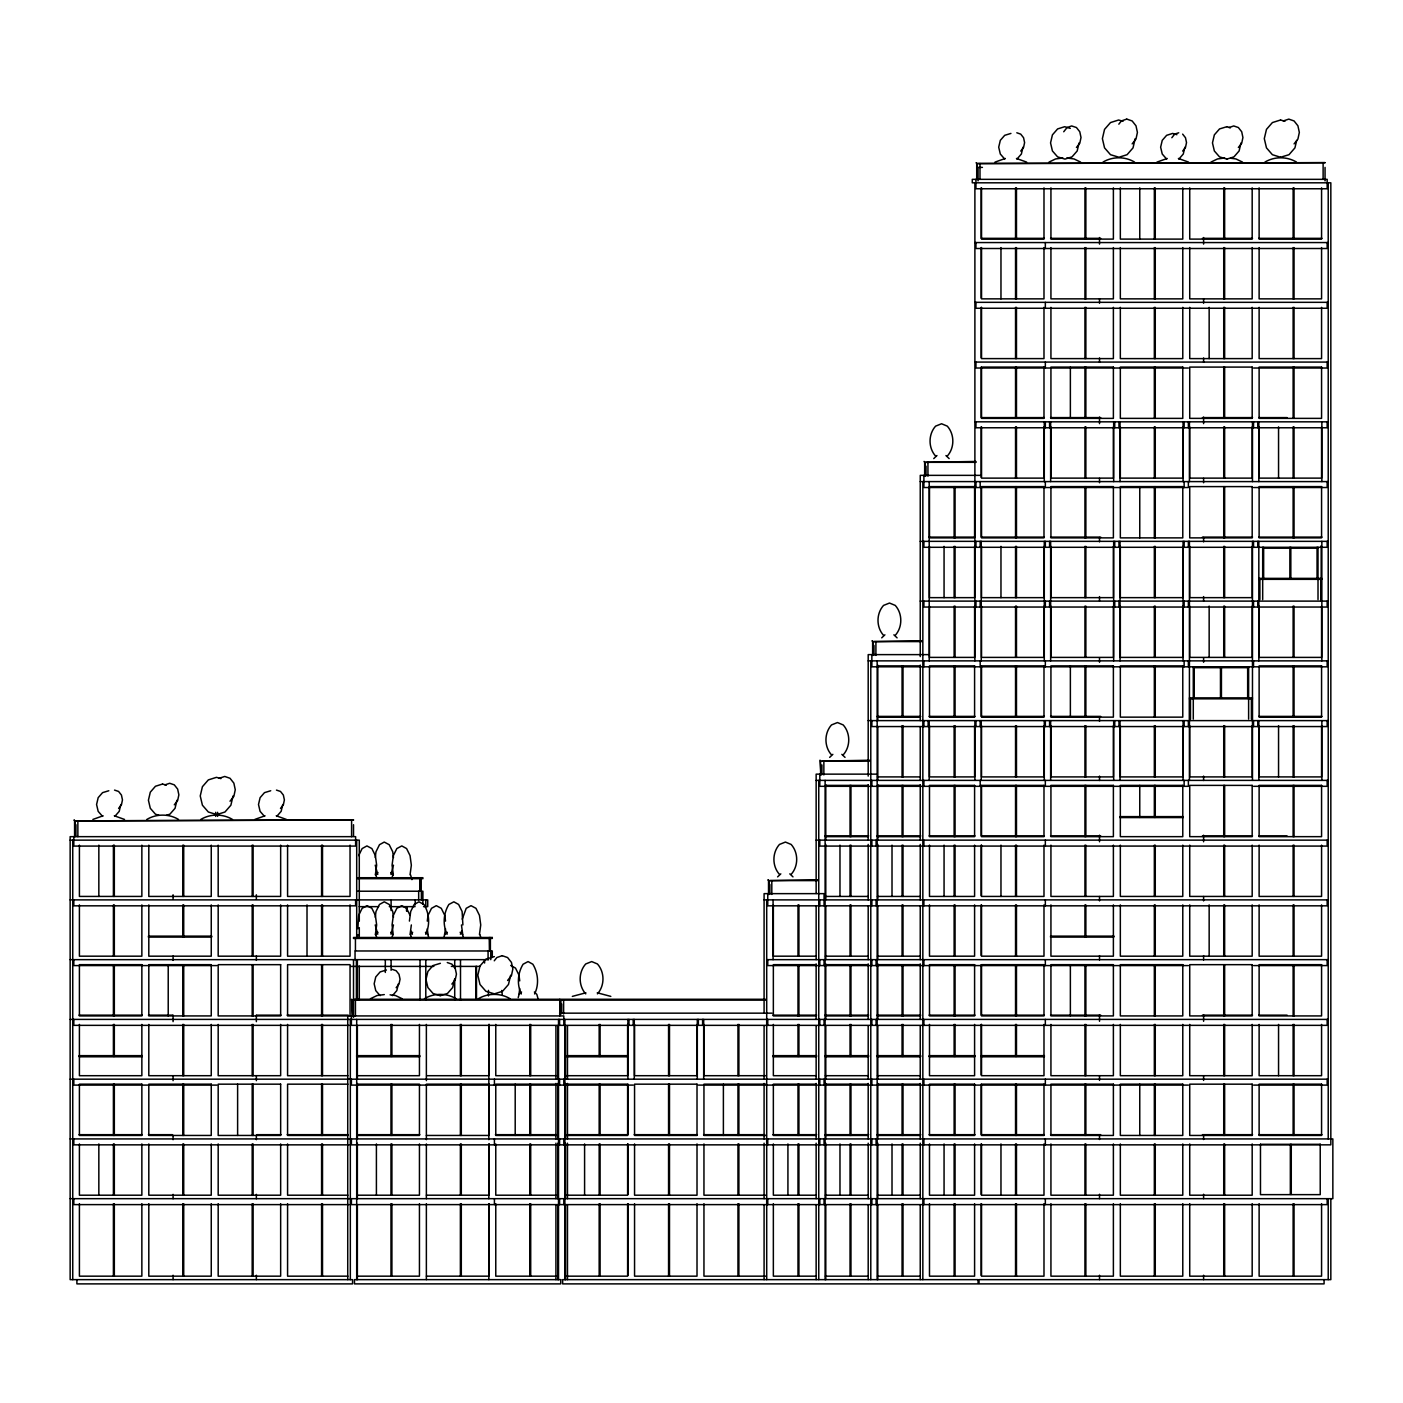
<?xml version="1.0" encoding="UTF-8"?>
<svg xmlns="http://www.w3.org/2000/svg" width="1403" height="1403" viewBox="0 0 1403 1403"><rect width="100%" height="100%" fill="white"/><g stroke="black" fill="none" stroke-linecap="round" stroke-linejoin="round"><path stroke-width="1.5" d="M375.232 857.514L375.986 851.761L379.476 844.711L384.247 842.063L389.227 844.711L392.717 851.761L393.489 857.514M375.373 874.77L376.653 865.195L375.373 855.62L371.883 848.569L366.92 845.921L362.132 848.569L358.642 855.62M375.232 917.264L375.986 911.512L379.476 904.461L384.247 901.813L389.227 904.461L392.717 911.512L393.489 917.264M375.373 934.538L376.653 924.945L375.373 915.37L371.883 908.32L367.112 905.672L362.132 908.32L358.642 915.37L357.87 928.786M393.489 865.177L390.981 874.437M393.489 924.928L390.981 934.205M410.062 874.77L411.342 865.195L410.062 855.62L406.589 848.569L401.802 845.921L396.821 848.569L393.349 855.62L392.068 865.195L393.349 874.77M409.413 921.105L410.693 911.512L414.183 904.461L418.953 901.813L423.934 904.461C429.336 913.178 430.265 924.998 425.67 934.205M411.342 924.945L410.062 934.538L412.657 932.276M427.266 921.122L428.038 915.37L431.528 908.32L436.298 905.672L441.279 908.32L444.769 915.37L445.523 921.122M443.979 937.818L445.523 928.786M462.218 919.211L466.217 908.32L471.005 905.672L475.968 908.32L479.458 915.37L480.738 924.945L479.458 934.538M462.885 924.928L462.113 911.512L458.623 904.461L453.853 901.813L448.872 904.461C443.471 913.178 442.524 924.998 447.136 934.205M518.987 994.289L519.741 988.536M120.833 804.515L119.22 811.355L114.836 816.388M176.936 800.236L175.059 808.286L169.886 814.196L166.361 815.318M233.056 795.957L230.881 805.217L224.954 812.021L216.816 814.582L208.345 812.021L202.418 805.217L200.243 795.957L202.418 786.697L208.345 779.893L216.483 777.332L220.885 778.612M282.757 804.515L281.144 811.355L276.759 816.388M398.399 983.784L396.803 990.623L392.419 995.656M454.519 979.504L452.643 987.554L447.469 993.464L440.402 995.692M510.639 975.225L508.465 984.485L502.537 991.29L494.4 993.85L485.929 991.29L480.001 984.485L477.827 975.225L480.001 965.965L485.929 959.161L494.365 956.6M1022.962 147.192L1021.366 154.032L1016.965 159.065M1079.082 142.913L1077.188 150.963L1072.032 156.873L1064.965 159.1L1057.599 156.873L1052.425 150.963L1050.549 142.913L1052.425 134.863L1057.599 128.936L1064.667 126.708L1070.261 128.392M1135.185 138.634L1133.028 147.876L1127.083 154.698L1118.963 157.241L1110.492 154.698L1104.547 147.876L1102.39 138.634L1104.547 129.374L1110.492 122.57L1118.612 120.009L1123.014 121.289M1184.886 147.192L1183.273 154.032L1178.888 159.065M1241.006 142.913L1239.112 150.963L1233.956 156.873L1226.888 159.1M1296.67 140.475L1294.934 147.876L1289.006 154.698L1280.571 157.241M357.239 937.818L358.133 934.626M391.946 878.05L392.84 874.858M391.946 937.818L392.84 934.626M518.198 997.568L519.092 994.376L521.565 992.026M460.377 934.205L462.113 930.68M534.578 993.955C539.19 984.748 538.243 972.928 532.842 964.229L528.072 961.581L523.091 964.229C517.672 972.928 516.742 984.748 521.337 993.955M947.288 456.08C954.671 447.855 954.671 434.369 947.288 426.144L941.571 423.759L935.591 426.144C928.207 434.369 928.207 447.855 935.591 456.08M597.432 993.885C604.816 985.678 604.816 972.174 597.432 963.966L591.698 961.581L585.717 963.966C578.334 972.174 578.334 985.678 585.717 993.885M895.254 635.349C902.638 627.123 902.638 613.637 895.254 605.412L889.52 603.044L883.539 605.412C876.156 613.637 876.156 627.123 883.539 635.349M843.203 754.867C850.586 746.642 850.586 733.155 843.203 724.93L837.468 722.545L831.505 724.93C824.105 733.155 824.105 746.642 831.505 754.867M791.152 874.367C798.535 866.16 798.535 852.673 791.152 844.448L785.417 842.063L779.454 844.448C772.071 852.673 772.071 866.16 779.454 874.367M118.589 808.409L121.43 804.813L122.464 799.92L121.43 795.045L118.589 791.45L114.537 790.099M174.305 804.813L177.637 800.587L178.865 794.835L177.637 789.082L174.305 784.856L169.71 783.277L164.94 784.856M230.022 801.218L233.863 796.36L235.266 789.749L233.863 783.137L230.022 778.279L224.743 776.455L219.254 778.279M280.495 808.409L283.353 804.813L284.388 799.92L283.353 795.045L280.495 791.45L276.461 790.099M1020.718 151.086L1023.559 147.49L1024.593 142.597L1023.559 137.722L1020.718 134.127L1016.807 132.776M1063.72 131.759L1067.069 127.533L1071.646 125.954L1076.434 127.533L1079.784 131.759L1081.011 137.512L1079.784 143.264L1076.434 147.49M396.155 987.677L399.013 984.082L400.048 979.189L399.013 974.313L396.155 970.718L392.244 969.368M1118.822 124.183L1121.383 120.956L1126.662 119.115M451.871 984.082L455.221 979.855L456.449 974.103L455.221 968.351L451.871 964.124L447.276 962.546M1132.151 143.895L1135.992 139.037L1137.412 132.426L1135.992 125.814L1132.151 120.956L1126.855 119.115M494.259 960.792L496.82 957.547L502.099 955.724M1171.838 137.722L1174.679 134.127L1178.73 132.776M507.588 980.487L511.446 975.629L512.849 969.017L511.446 962.405L507.588 957.547L502.309 955.724M1182.641 151.086L1185.482 147.49L1186.517 142.597L1185.482 137.722L1182.641 134.127M1238.358 147.49L1241.708 143.264L1242.918 137.512L1241.708 131.759L1238.358 127.533L1233.763 125.954L1228.993 127.533M1294.075 143.895L1297.915 139.037L1299.336 132.426L1297.915 125.814L1294.075 120.956L1288.796 119.115L1283.307 120.956M375.495 874.858L377.951 872.508M375.495 934.626L377.951 932.276M444.891 934.626L447.347 932.276M933.749 458.588L936.958 455.554M881.698 637.856L884.907 634.822M829.664 757.374L832.856 754.34M777.613 876.875L780.822 873.859M995.008 162.117L1005.232 158.469M1048.988 162.117L1055.582 158.942L1062.808 157.995M1102.968 162.117C1112.439 156.364 1125.136 156.364 1134.606 162.117M1156.931 162.117L1167.156 158.469M1210.912 162.117L1217.506 158.942L1224.731 157.995M1264.892 162.117C1274.362 156.364 1287.06 156.364 1296.53 162.117M92.879 819.44L103.085 815.792M146.859 819.44C156.329 813.687 169.026 813.687 178.497 819.44M200.822 819.44C210.31 813.687 222.989 813.687 232.477 819.44M254.802 819.44L265.009 815.792M370.462 998.708L377.056 995.534L384.282 994.587M424.425 998.708C433.913 992.956 446.592 992.956 456.08 998.708M478.405 998.708C487.893 992.956 500.573 992.956 510.061 998.708M572.336 996.393L585.858 992.798M1280.536 120.009L1272.398 122.57L1266.471 129.374L1264.296 138.634L1266.471 147.876L1272.398 154.698L1280.536 157.241M162.52 784.049L155.452 786.259L150.296 792.186L148.42 800.236L150.296 808.286L155.452 814.196L158.995 815.318M1280.571 120.009L1284.938 121.289M1226.853 126.708L1219.523 128.936L1214.349 134.863L1212.473 142.913L1214.349 150.963L1219.523 156.873L1226.853 159.1M1010.932 133.425L1004.706 135.319L1000.321 140.353L998.708 147.192L1000.321 154.032L1004.706 159.065M982.433 167.395L978.066 167.395L978.066 180.882M1044.376 238.335L981.153 238.335L981.153 187.827M1050.549 238.335L1100.689 238.335M1202.424 238.335L1252.563 238.335M1258.737 238.335L1321.959 238.335M974.892 242.561L1328.22 242.561M974.892 302.329L1328.22 302.329M974.892 362.079L1328.22 362.079M1188.376 368.024L975.944 368.024L975.944 362.079M1253.528 368.024L1327.168 368.024L1327.168 362.079M1044.376 417.603L981.153 417.603L981.153 367.095M1050.549 417.603L1100.689 417.603M1202.424 417.603L1252.563 417.603M1258.737 417.603L1287.077 417.603M974.892 421.829L1328.22 421.829M975.892 461.447L926.015 462.324L976.137 462.324M980.188 475.354L920.245 475.354L920.245 656.604M920.245 481.597L1328.22 481.597M1253.528 487.525L1327.168 487.525L1327.168 481.597M929.102 537.103L974.98 537.103M1044.376 537.103L981.153 537.103L981.153 486.613M1050.549 537.103L1100.689 537.103M1202.424 537.103L1252.563 537.103M1258.737 537.103L1321.959 537.103M920.245 541.348L1328.22 541.348M1262.682 548.152L1318.013 548.152M1258.824 578.369L1321.854 578.369M1258.824 579.334L1321.854 579.334M920.245 601.115L1328.22 601.115M921.683 640.715L873.981 641.592L921.911 641.592M928.137 654.622L868.194 654.622L868.194 776.105M868.194 660.866L1328.22 660.866M877.454 665.881L920.403 665.881M1193.287 667.67L1248.617 667.67M1189.428 697.87L1252.476 697.87M1189.428 698.834L1252.476 698.834M877.068 716.389L920.754 716.389M929.102 716.389L974.98 716.389M1044.376 716.389L981.153 716.389L981.153 665.881M1050.549 716.389L1100.689 716.389M1258.737 716.389L1321.959 716.389M877.454 717.143L920.403 717.143M868.194 720.616L1328.22 720.616M869.632 760.233L821.93 761.11L869.86 761.11M821.088 761.11L820.001 760.233L821.088 774.93M876.103 774.14L816.143 774.14L816.143 893.483M877.454 776.911L920.403 776.911M816.143 780.384L1328.22 780.384M162.555 784.049L166.361 785.154M825.402 785.382L868.352 785.382M877.454 785.382L920.403 785.382M1253.528 786.311L1327.168 786.311L1327.168 780.384M108.803 790.748L102.559 792.642L98.175 797.676L96.579 804.515L98.175 811.355L102.559 816.388M270.726 790.748L264.483 792.642L260.099 797.676L258.503 804.515L260.099 811.355L264.483 816.388M825.017 835.89L868.703 835.89M877.068 835.89L920.754 835.89M929.102 835.89L974.98 835.89M1044.376 835.89L981.153 835.89L981.153 785.382M1050.549 835.89L1100.689 835.89M1202.424 835.89L1252.563 835.89M1258.737 835.89L1287.077 835.89M825.402 836.662L868.352 836.662M877.454 836.662L920.403 836.662M70.15 840.134L359.291 840.134L359.291 921.227M816.143 840.134L1328.22 840.134M357.853 877.717L422.899 877.717L422.899 878.681L357.625 878.681M817.598 879.751L769.879 880.61L817.809 880.61M357.625 891.221L422.899 891.221L422.899 904.163M825.402 896.429L868.352 896.429M877.454 896.429L920.403 896.429M70.15 899.884L427.722 899.884L427.722 906.636L423.548 906.636M764.091 899.884L1328.22 899.884M359.221 906.636L378.635 906.636M389.28 906.636L415.06 906.636M816.318 956.18L773.351 956.18L773.351 904.9M825.402 956.18L868.352 956.18M877.454 956.18L920.403 956.18M70.15 959.652L488.63 959.652M766.704 959.652L1328.22 959.652M440.384 963.317L433.036 965.545L427.88 971.455L425.986 979.504L427.88 987.554L433.036 993.464L440.104 995.692M816.318 964.668L773.351 964.668L773.351 1015.93L816.318 1015.93M825.402 964.668L868.352 964.668M877.454 964.668L920.403 964.668M216.851 965.58L73.815 965.58L73.815 959.652M1188.376 965.58L767.757 965.58L767.757 959.652M1253.528 965.58L1327.168 965.58L1327.168 959.652M350.627 966.404L433.86 966.404M451.38 966.404L479.861 966.404M386.386 970.017L380.143 971.911L375.758 976.944L374.163 983.784L375.758 990.623L380.143 995.656M353.521 999.269L765.494 999.269M352.662 1000.129L351.592 999.269L352.662 1015.93M353.521 1000.129L765.775 1000.129M559.569 1013.159L772.001 1013.159M79.024 1015.158L142.247 1015.158M148.42 1015.158L172.394 1015.158M257.047 1015.158L281.038 1015.158M287.194 1015.158L348.242 1015.158M772.965 1015.158L816.669 1015.158M825.017 1015.158L868.703 1015.158M877.068 1015.158L920.754 1015.158M929.102 1015.158L974.98 1015.158M1044.376 1015.158L981.153 1015.158L981.153 964.668M1050.549 1015.158L1100.689 1015.158M1202.424 1015.158L1252.563 1015.158M1258.737 1015.158L1287.077 1015.158M825.402 1015.93L868.352 1015.93M877.454 1015.93L920.403 1015.93M70.15 1019.402L1328.22 1019.402M349.137 1025.347L73.815 1025.347L73.815 1019.402M79.024 1055.652L142.247 1055.652L142.247 1056.617L79.024 1056.617M356.59 1055.652L419.83 1055.652L419.83 1056.617L356.59 1056.617M566.97 1055.652L628 1055.652M816.669 1055.652L772.965 1055.652L772.965 1056.617L816.669 1056.617M825.017 1055.652L868.703 1055.652M877.068 1055.652L920.754 1055.652M929.102 1055.652L974.98 1055.652L974.98 1056.617L929.102 1056.617M981.153 1055.652L1044.376 1055.652L1044.376 1056.617L981.153 1056.617M79.41 1056.424L141.861 1056.424M356.976 1056.424L419.444 1056.424M565.163 1056.424L627.615 1056.424M773.351 1056.424L816.318 1056.424M825.402 1056.424L868.352 1056.424M877.454 1056.424L920.403 1056.424M929.487 1056.424L974.594 1056.424M981.539 1056.424L1043.99 1056.424M566.97 1056.617L628 1056.617M825.017 1056.617L868.703 1056.617M877.068 1056.617L920.754 1056.617M347.891 1075.698L287.58 1075.698L287.58 1024.418M356.976 1075.698L419.444 1075.698L419.444 1024.418M488.84 1075.698L426.372 1075.698L426.372 1024.418M556.079 1075.698L495.768 1075.698L495.768 1024.418M565.163 1075.698L627.615 1075.698L627.615 1024.418M766.406 1075.698L703.955 1075.698L703.955 1024.418M816.318 1075.698L773.351 1075.698L773.351 1024.418M825.402 1075.698L868.352 1075.698M877.454 1075.698L920.403 1075.698M70.15 1079.17L1328.22 1079.17M347.891 1084.168L287.58 1084.168L287.58 1135.448L347.891 1135.448M356.976 1084.168L419.444 1084.168L419.444 1135.448L356.976 1135.448M488.84 1084.168L426.372 1084.168L426.372 1139.674M556.079 1084.168L495.768 1084.168L495.768 1135.448L556.079 1135.448M565.163 1084.168L627.615 1084.168L627.615 1135.448L565.163 1135.448M766.406 1084.168L703.955 1084.168L703.955 1135.448L766.406 1135.448M816.318 1084.168L773.351 1084.168L773.351 1135.448L816.318 1135.448M825.402 1084.168L868.352 1084.168M877.454 1084.168L920.403 1084.168M216.851 1085.098L73.815 1085.098L73.815 1079.17M633.209 1085.098L351.399 1085.098L351.399 1079.17M698.361 1085.098L1188.376 1085.098M1253.528 1085.098L1327.168 1085.098L1327.168 1079.17M79.024 1134.676L142.247 1134.676M148.42 1134.676L172.394 1134.676M257.047 1134.676L281.038 1134.676M287.194 1134.676L348.242 1134.676M358.782 1134.676L419.83 1134.676M495.382 1134.676L556.43 1134.676M566.97 1134.676L628 1134.676L628 1084.168M634.174 1134.676L697.396 1134.676M703.569 1134.676L764.617 1134.676M772.965 1134.676L816.669 1134.676M825.017 1134.676L868.703 1134.676M877.068 1134.676L920.754 1134.676M929.102 1134.676L974.98 1134.676M1044.376 1134.676L981.153 1134.676L981.153 1084.168M1050.549 1134.676L1100.689 1134.676M1202.424 1134.676L1252.563 1134.676M1258.737 1134.676L1321.959 1134.676M426.372 1135.448L488.84 1135.448M825.402 1135.448L868.352 1135.448M877.454 1135.448L920.403 1135.448M70.15 1138.92L1332.85 1138.92L1332.85 1198.671L70.15 1198.671M1260.473 1144.322L1320.223 1144.322M349.137 1144.848L73.815 1144.848L73.815 1138.92M347.891 1195.198L287.58 1195.198L287.58 1143.936M356.976 1195.198L419.444 1195.198L419.444 1143.936M426.372 1195.198L488.84 1195.198M556.079 1195.198L495.768 1195.198L495.768 1143.936M565.163 1195.198L627.615 1195.198L627.615 1143.936M766.406 1195.198L703.955 1195.198L703.955 1143.936M816.318 1195.198L773.351 1195.198L773.351 1143.936M825.402 1195.198L868.352 1195.198M877.454 1195.198L920.403 1195.198M349.137 1204.616L73.815 1204.616L73.815 1198.671M347.891 1276.169L287.58 1276.169L287.58 1203.686M356.976 1276.169L419.444 1276.169L419.444 1203.686M426.372 1276.169L488.84 1276.169M556.079 1276.169L495.768 1276.169L495.768 1203.686M565.163 1276.169L627.615 1276.169L627.615 1203.686M766.406 1276.169L703.955 1276.169L703.955 1203.686M816.318 1276.169L773.351 1276.169L773.351 1203.686M825.402 1276.169L868.352 1276.169M877.454 1276.169L920.403 1276.169M597.292 992.798L610.814 996.393M1230.536 158.223L1235.955 158.942L1242.549 162.117M1178.38 158.469L1188.587 162.117M1066.806 157.995L1074.032 158.942L1080.643 162.117M1016.456 158.469L1026.663 162.117M276.233 815.792L286.44 819.44M114.309 815.792L124.534 819.44M390.087 994.832L395.506 995.534L402.1 998.708M1226.888 126.708L1230.413 127.831M1176.889 134.688L1172.662 133.425L1166.63 135.319L1162.245 140.353L1160.632 147.192L1162.245 154.032L1166.63 159.065M510.71 965.439L515.497 968.088L518.987 975.12L519.741 980.872M945.938 455.554L949.13 458.588M893.886 634.822L897.096 637.856M841.835 754.34L845.044 757.374M789.784 873.859L792.993 876.875M534.368 992.026L536.823 994.376L538.173 999.164M460.149 932.276L462.622 934.626L463.516 937.818M390.753 872.508L393.226 874.858M425.46 932.276L427.915 934.626L428.827 937.818M390.753 932.276L393.226 934.626L392.068 924.945L393.349 915.37L396.821 908.32L401.784 905.672L406.589 908.32L410.062 915.37M410.693 930.68L412.429 934.205M377.74 874.437L375.232 865.177M377.74 934.205L375.232 924.928M479.966 934.626L480.861 937.818M410.57 874.858L411.921 879.646M410.57 934.626L411.465 937.818M375.864 874.858L376.776 878.05M375.864 934.626L376.776 937.818M501.748 990.448L502.256 994.289M461.464 924.945L462.727 934.538M427.266 928.786L428.038 934.538M1330.833 1198.671L1330.833 1279.641L979.031 1279.641L979.031 1283.885L1324.081 1283.885L1324.081 1279.641M1328.22 182.811L1328.22 1138.92M1328.22 1198.671L1328.22 1279.641M1327.168 242.561L1327.168 248.506L975.944 248.506L975.944 242.561M1327.168 302.329L1327.168 308.257L975.944 308.257L975.944 302.329M1327.168 421.829L1327.168 427.775L975.944 427.775L975.944 421.829M1327.168 541.348L1327.168 547.293L923.893 547.293L923.893 541.348M1327.168 601.115L1327.168 607.043L923.893 607.043L923.893 601.115M1327.168 660.866L1327.168 666.811L871.859 666.811L871.859 654.622M1327.168 720.616L1327.168 726.561L871.859 726.561L871.859 720.616M1327.168 840.134L1327.168 846.079L819.808 846.079L819.808 840.134M1327.168 899.884L1327.168 905.829L767.757 905.829L767.757 893.641M1327.168 1019.402L1327.168 1025.347L351.399 1025.347L351.399 1015.93M1327.168 1198.671L1327.168 1204.616L351.399 1204.616L351.399 1198.671M1325.046 167.395L1325.046 180.882M1323.117 163.537L1323.117 179.338M1321.854 421.829L1321.854 481.597M1321.854 541.348L1321.854 660.866M1321.854 720.616L1321.854 780.384M1321.573 187.827L1321.573 239.106L1259.122 239.106L1259.122 187.827M1321.573 247.577L1321.573 298.857L1259.122 298.857L1259.122 247.577M1321.573 307.345L1321.573 358.607L1259.122 358.607L1259.122 307.345M1321.573 426.845L1321.573 478.125L1259.122 478.125L1259.122 426.845M1321.573 606.114L1321.573 657.393L1259.122 657.393L1259.122 606.114M1321.573 725.632L1321.573 776.911L1259.122 776.911L1259.122 725.632M1321.573 845.15L1321.573 896.429L1259.122 896.429L1259.122 845.15M1321.573 904.9L1321.573 956.18L1259.122 956.18L1259.122 904.9M1321.573 1024.418L1321.573 1075.698L1259.122 1075.698L1259.122 1024.418M1321.573 1203.686L1321.573 1276.169L1259.122 1276.169L1259.122 1203.686M1321.188 545.627L1321.188 601.115M1320.802 579.334L1320.802 599.572M1320.223 1144.129L1320.223 1194.637L1260.473 1194.637L1260.473 1144.129M1318.013 547.293L1318.013 599.572M1317.049 547.293L1317.049 577.79M1294.04 187.827L1294.04 239.106M1294.04 247.577L1294.04 298.857M1294.04 307.345L1294.04 358.607M1294.04 367.095L1294.04 418.375M1294.04 426.845L1294.04 478.125M1294.04 486.613L1294.04 537.875M1294.04 606.114L1294.04 657.393M1294.04 665.881L1294.04 717.143M1294.04 725.632L1294.04 776.911M1294.04 785.382L1294.04 836.662M1294.04 845.15L1294.04 896.429M1294.04 904.9L1294.04 956.18M1294.04 964.668L1294.04 1015.93M1294.04 1024.418L1294.04 1075.698M1294.04 1084.168L1294.04 1135.448M1294.04 1203.686L1294.04 1276.169M1293.128 187.827L1293.128 239.106M1293.128 247.577L1293.128 298.857M1293.128 307.345L1293.128 358.607M1293.128 367.095L1293.128 418.375M1293.128 426.845L1293.128 478.125M1293.128 486.613L1293.128 537.875M1293.128 606.114L1293.128 657.393M1293.128 665.881L1293.128 717.143M1293.128 725.632L1293.128 776.911M1293.128 785.382L1293.128 836.662M1293.128 845.15L1293.128 896.429M1293.128 904.9L1293.128 956.18M1293.128 964.668L1293.128 1015.93M1293.128 1024.418L1293.128 1075.698M1293.128 1084.168L1293.128 1135.448M1293.128 1203.686L1293.128 1276.169M1291.269 1144.322L1291.269 1194.444M1290.83 547.293L1290.83 577.79M1290.339 1144.322L1290.339 1194.444M1289.866 547.293L1289.866 577.79M1278.554 426.845L1278.554 478.125M1278.554 725.632L1278.554 776.911M1278.554 1024.418L1278.554 1075.698M1263.647 547.293L1263.647 577.79M1262.682 547.293L1262.682 599.572M1259.894 579.334L1259.894 599.572M1258.824 421.829L1258.824 481.597M1258.824 541.348L1258.824 660.866M1258.824 720.616L1258.824 780.384M1257.772 421.829L1257.772 427.775M1257.772 541.348L1257.772 547.293M1257.772 601.115L1257.772 607.043M1257.772 720.616L1257.772 726.561M1253.528 421.829L1253.528 427.775M1253.528 541.348L1253.528 547.293M1253.528 601.115L1253.528 607.043M1253.528 660.866L1253.528 666.811M1253.528 720.616L1253.528 726.561M1252.476 421.829L1252.476 481.597M1252.476 541.348L1252.476 780.384M1252.178 187.827L1252.178 239.106L1189.726 239.106L1189.726 187.827M1252.178 247.577L1252.178 298.857L1189.726 298.857L1189.726 247.577M1252.178 307.345L1252.178 358.607L1189.726 358.607L1189.726 307.345M1252.178 426.845L1252.178 478.125L1189.726 478.125L1189.726 426.845M1252.178 546.363L1252.178 597.643L1189.726 597.643L1189.726 546.363M1252.178 606.114L1252.178 657.393L1189.726 657.393L1189.726 606.114M1252.283 698.834L1252.283 719.073M1252.178 725.632L1252.178 776.911L1189.726 776.911L1189.726 725.632M1252.178 845.15L1252.178 896.429L1189.726 896.429L1189.726 845.15M1252.178 904.9L1252.178 956.18L1189.726 956.18L1189.726 904.9M1252.178 1024.418L1252.178 1075.698L1189.726 1075.698L1189.726 1024.418M1252.178 1143.936L1252.178 1195.198L1189.726 1195.198L1189.726 1143.936M1252.178 1203.686L1252.178 1276.169L1189.726 1276.169L1189.726 1203.686M1251.406 698.834L1251.406 719.073M1248.617 666.811L1248.617 719.073M1247.653 666.811L1247.653 697.291M1224.644 187.827L1224.644 239.106M1224.644 247.577L1224.644 298.857M1224.644 307.345L1224.644 358.607M1224.644 367.095L1224.644 418.375M1224.644 426.845L1224.644 478.125M1224.644 486.613L1224.644 537.875M1224.644 546.363L1224.644 597.643M1224.644 606.114L1224.644 657.393M1224.644 725.632L1224.644 776.911M1224.644 785.382L1224.644 836.662M1224.644 845.15L1224.644 896.429M1224.644 904.9L1224.644 956.18M1224.644 964.668L1224.644 1015.93M1224.644 1024.418L1224.644 1075.698M1224.644 1084.168L1224.644 1135.448M1224.644 1143.936L1224.644 1195.198M1224.644 1203.686L1224.644 1276.169M1223.732 187.827L1223.732 239.106M1223.732 247.577L1223.732 298.857M1223.732 307.345L1223.732 358.607M1223.732 367.095L1223.732 418.375M1223.732 426.845L1223.732 478.125M1223.732 486.613L1223.732 537.875M1223.732 546.363L1223.732 597.643M1223.732 606.114L1223.732 657.393M1223.732 725.632L1223.732 776.911M1223.732 785.382L1223.732 836.662M1223.732 845.15L1223.732 896.429M1223.732 904.9L1223.732 956.18M1223.732 964.668L1223.732 1015.93M1223.732 1024.418L1223.732 1075.698M1223.732 1084.168L1223.732 1135.448M1223.732 1143.936L1223.732 1195.198M1223.732 1203.686L1223.732 1276.169M1221.434 666.811L1221.434 697.291M1220.47 666.811L1220.47 697.291M1209.158 307.345L1209.158 358.607M1209.158 606.114L1209.158 657.393M1209.158 904.9L1209.158 956.18M1203.599 237.545L1203.599 244.104M1203.599 298.839L1203.599 303.223M1203.599 357.958L1203.599 362.325M1203.599 417.059L1203.599 423.636M1203.599 478.37L1203.599 482.737M1203.599 537.472L1203.599 541.856M1203.599 596.591L1203.599 600.958M1203.599 657.884L1203.599 662.269M1203.599 776.105L1203.599 780.489M1203.599 835.206L1203.599 841.782M1203.599 896.517L1203.599 900.901M1203.599 955.618L1203.599 960.003M1203.599 1014.737L1203.599 1021.296M1203.599 1076.031L1203.599 1080.415M1203.599 1135.15L1203.599 1139.517M1203.599 1194.251L1203.599 1198.636M1203.599 1275.257L1203.599 1279.641M1194.251 666.811L1194.251 697.291M1193.287 666.811L1193.287 719.073M1190.498 698.834L1190.498 719.073M1189.621 698.834L1189.621 719.073M1189.428 421.829L1189.428 481.597M1189.428 541.348L1189.428 780.384M1188.376 421.829L1188.376 427.775M1188.376 481.597L1188.376 487.525L923.893 487.525L923.893 475.354M1188.376 541.348L1188.376 547.293M1188.376 601.115L1188.376 607.043M1188.376 660.866L1188.376 666.811M1188.376 720.616L1188.376 726.561M1188.376 780.384L1188.376 786.311L819.808 786.311L819.808 774.14M1184.132 421.829L1184.132 427.775M1184.132 481.597L1184.132 487.525M1184.132 541.348L1184.132 547.293M1184.132 601.115L1184.132 607.043M1184.132 660.866L1184.132 666.811M1184.132 720.616L1184.132 726.561M1184.132 780.384L1184.132 786.311M1183.08 421.829L1183.08 481.597M1183.08 541.348L1183.08 660.866M1183.08 720.616L1183.08 780.384M1182.782 187.827L1182.782 239.106L1120.331 239.106L1120.331 187.827M1182.782 247.577L1182.782 298.857L1120.331 298.857L1120.331 247.577M1182.782 307.345L1182.782 358.607L1120.331 358.607L1120.331 307.345M1182.782 426.845L1182.782 478.125L1120.331 478.125L1120.331 426.845M1182.782 546.363L1182.782 597.643L1120.331 597.643L1120.331 546.363M1182.782 606.114L1182.782 657.393L1120.331 657.393L1120.331 606.114M1182.782 725.632L1182.782 776.911L1120.331 776.911L1120.331 725.632M1182.782 845.15L1182.782 896.429L1120.331 896.429L1120.331 845.15M1182.782 904.9L1182.782 956.18L1120.331 956.18L1120.331 904.9M1182.782 1024.418L1182.782 1075.698L1120.331 1075.698L1120.331 1024.418M1182.782 1143.936L1182.782 1195.198L1120.331 1195.198L1120.331 1143.936M1182.782 1203.686L1182.782 1276.169L1120.331 1276.169L1120.331 1203.686M1155.265 187.827L1155.265 239.106M1155.265 247.577L1155.265 298.857M1155.265 307.345L1155.265 358.607M1155.265 367.095L1155.265 418.375M1155.265 426.845L1155.265 478.125M1155.265 486.613L1155.265 537.875M1155.265 546.363L1155.265 597.643M1155.265 606.114L1155.265 657.393M1155.265 665.881L1155.265 717.143M1155.265 725.632L1155.265 776.911M1155.265 785.382L1155.265 817.44M1155.265 845.15L1155.265 896.429M1155.265 904.9L1155.265 956.18M1155.265 964.668L1155.265 1015.93M1155.265 1024.418L1155.265 1075.698M1155.265 1084.168L1155.265 1135.448M1155.265 1143.936L1155.265 1195.198M1155.265 1203.686L1155.265 1276.169M1154.336 187.827L1154.336 239.106M1154.336 247.577L1154.336 298.857M1154.336 307.345L1154.336 358.607M1154.336 367.095L1154.336 418.375M1154.336 426.845L1154.336 478.125M1154.336 486.613L1154.336 537.875M1154.336 546.363L1154.336 597.643M1154.336 606.114L1154.336 657.393M1154.336 665.881L1154.336 717.143M1154.336 725.632L1154.336 776.911M1154.336 785.382L1154.336 817.44M1154.336 845.15L1154.336 896.429M1154.336 904.9L1154.336 956.18M1154.336 964.668L1154.336 1015.93M1154.336 1024.418L1154.336 1075.698M1154.336 1084.168L1154.336 1135.448M1154.336 1143.936L1154.336 1195.198M1154.336 1203.686L1154.336 1276.169M1139.762 187.827L1139.762 239.106M1139.762 486.613L1139.762 537.875M1139.762 785.382L1139.762 817.44M1139.762 1084.168L1139.762 1135.448M1120.032 421.829L1120.032 481.597M1120.032 541.348L1120.032 660.866M1120.032 720.616L1120.032 780.384M1118.98 421.829L1118.98 427.775M1118.98 541.348L1118.98 547.293M1118.98 601.115L1118.98 607.043M1118.98 720.616L1118.98 726.561M1114.736 421.829L1114.736 427.775M1114.736 541.348L1114.736 547.293M1114.736 601.115L1114.736 607.043M1114.736 720.616L1114.736 726.561M1113.684 421.829L1113.684 481.597M1113.684 541.348L1113.684 660.866M1113.684 720.616L1113.684 780.384M1113.386 187.827L1113.386 239.106L1050.935 239.106L1050.935 187.827M1113.386 247.577L1113.386 298.857L1050.935 298.857L1050.935 247.577M1113.386 307.345L1113.386 358.607L1050.935 358.607L1050.935 307.345M1113.386 426.845L1113.386 478.125L1050.935 478.125L1050.935 426.845M1113.386 546.363L1113.386 597.643L1050.935 597.643L1050.935 546.363M1113.386 606.114L1113.386 657.393L1050.935 657.393L1050.935 606.114M1113.386 725.632L1113.386 776.911L1050.935 776.911L1050.935 725.632M1113.386 845.15L1113.386 896.429L1050.935 896.429L1050.935 845.15M1113.386 904.9L1113.386 956.18L1050.935 956.18L1050.935 904.9M1113.386 1024.418L1113.386 1075.698L1050.935 1075.698L1050.935 1024.418M1113.386 1143.936L1113.386 1195.198L1050.935 1195.198L1050.935 1143.936M1113.386 1203.686L1113.386 1276.169L1050.935 1276.169L1050.935 1203.686M1099.514 237.545L1099.514 244.104M1099.514 298.839L1099.514 303.223M1099.514 357.958L1099.514 362.325M1099.514 417.059L1099.514 423.636M1099.514 478.37L1099.514 482.737M1099.514 537.472L1099.514 541.856M1099.514 596.591L1099.514 600.958M1099.514 657.884L1099.514 662.269M1099.514 716.986L1099.514 721.37M1099.514 776.105L1099.514 780.489M1099.514 835.206L1099.514 841.782M1099.514 896.517L1099.514 900.901M1099.514 955.618L1099.514 960.003M1099.514 1014.737L1099.514 1021.296M1099.514 1076.031L1099.514 1080.415M1099.514 1135.15L1099.514 1139.517M1099.514 1194.251L1099.514 1198.636M1099.514 1275.257L1099.514 1279.641M1085.869 187.827L1085.869 239.106M1085.869 247.577L1085.869 298.857M1085.869 307.345L1085.869 358.607M1085.869 367.095L1085.869 418.375M1085.869 426.845L1085.869 478.125M1085.869 486.613L1085.869 537.875M1085.869 546.363L1085.869 597.643M1085.869 606.114L1085.869 657.393M1085.869 665.881L1085.869 717.143M1085.869 725.632L1085.869 776.911M1085.869 785.382L1085.869 836.662M1085.869 845.15L1085.869 896.429M1085.869 904.9L1085.869 936.958M1085.869 964.668L1085.869 1015.93M1085.869 1024.418L1085.869 1075.698M1085.869 1084.168L1085.869 1135.448M1085.869 1143.936L1085.869 1195.198M1085.869 1203.686L1085.869 1276.169M1084.94 187.827L1084.94 239.106M1084.94 247.577L1084.94 298.857M1084.94 307.345L1084.94 358.607M1084.94 367.095L1084.94 418.375M1084.94 426.845L1084.94 478.125M1084.94 486.613L1084.94 537.875M1084.94 546.363L1084.94 597.643M1084.94 606.114L1084.94 657.393M1084.94 665.881L1084.94 717.143M1084.94 725.632L1084.94 776.911M1084.94 785.382L1084.94 836.662M1084.94 845.15L1084.94 896.429M1084.94 904.9L1084.94 936.958M1084.94 964.668L1084.94 1015.93M1084.94 1024.418L1084.94 1075.698M1084.94 1084.168L1084.94 1135.448M1084.94 1143.936L1084.94 1195.198M1084.94 1203.686L1084.94 1276.169M1070.366 367.095L1070.366 418.375M1070.366 665.881L1070.366 717.143M1070.366 964.668L1070.366 1015.93M1050.637 421.829L1050.637 481.597M1050.637 541.348L1050.637 660.866M1050.637 720.616L1050.637 780.384M1049.584 421.829L1049.584 427.775M1049.584 541.348L1049.584 547.293M1049.584 601.115L1049.584 607.043M1049.584 720.616L1049.584 726.561M1045.34 242.561L1045.34 248.506M1045.34 302.329L1045.34 308.257M1045.34 362.079L1045.34 368.024M1045.34 421.829L1045.34 427.775M1045.34 481.597L1045.34 487.525M1045.34 541.348L1045.34 547.293M1045.34 601.115L1045.34 607.043M1045.34 660.866L1045.34 666.811M1045.34 720.616L1045.34 726.561M1045.34 780.384L1045.34 786.311M1045.34 840.134L1045.34 846.079M1045.34 899.884L1045.34 905.829M1045.34 959.652L1045.34 965.58M1045.34 1019.402L1045.34 1025.347M1045.34 1079.17L1045.34 1085.098M1045.34 1138.92L1045.34 1144.848M1045.34 1198.671L1045.34 1204.616M1044.288 421.829L1044.288 481.597M1044.288 541.348L1044.288 660.866M1044.288 720.616L1044.288 780.384M1043.99 187.827L1043.99 239.106L981.539 239.106L981.539 187.827M1043.99 247.577L1043.99 298.857L981.539 298.857L981.539 247.577M1043.99 307.345L1043.99 358.607L981.539 358.607L981.539 307.345M1043.99 426.845L1043.99 478.125L981.539 478.125L981.539 426.845M1043.99 546.363L1043.99 597.643L981.539 597.643L981.539 546.363M1043.99 606.114L1043.99 657.393L981.539 657.393L981.539 606.114M1043.99 725.632L1043.99 776.911L981.539 776.911L981.539 725.632M1043.99 845.15L1043.99 896.429L981.539 896.429L981.539 845.15M1043.99 904.9L1043.99 956.18L981.539 956.18L981.539 904.9M1043.99 1024.418L1043.99 1075.698L981.539 1075.698L981.539 1024.418M1043.99 1143.936L1043.99 1195.198L981.539 1195.198L981.539 1143.936M1043.99 1203.686L1043.99 1276.169L981.539 1276.169L981.539 1203.686M1016.473 187.827L1016.473 239.106M1016.473 247.577L1016.473 298.857M1016.473 307.345L1016.473 358.607M1016.473 367.095L1016.473 418.375M1016.473 426.845L1016.473 478.125M1016.473 486.613L1016.473 537.875M1016.473 546.363L1016.473 597.643M1016.473 606.114L1016.473 657.393M1016.473 665.881L1016.473 717.143M1016.473 725.632L1016.473 776.911M1016.473 785.382L1016.473 836.662M1016.473 845.15L1016.473 896.429M1016.473 904.9L1016.473 956.18M1016.473 964.668L1016.473 1015.93M1016.473 1024.418L1016.473 1056.459M1016.473 1084.168L1016.473 1135.448M1016.473 1143.936L1016.473 1195.198M1016.473 1203.686L1016.473 1276.169M1015.544 187.827L1015.544 239.106M1015.544 247.577L1015.544 298.857M1015.544 307.345L1015.544 358.607M1015.544 367.095L1015.544 418.375M1015.544 426.845L1015.544 478.125M1015.544 486.613L1015.544 537.875M1015.544 546.363L1015.544 597.643M1015.544 606.114L1015.544 657.393M1015.544 665.881L1015.544 717.143M1015.544 725.632L1015.544 776.911M1015.544 785.382L1015.544 836.662M1015.544 845.15L1015.544 896.429M1015.544 904.9L1015.544 956.18M1015.544 964.668L1015.544 1015.93M1015.544 1024.418L1015.544 1056.459M1015.544 1084.168L1015.544 1135.448M1015.544 1143.936L1015.544 1195.198M1015.544 1203.686L1015.544 1276.169M1000.97 247.577L1000.97 298.857M1000.97 546.363L1000.97 597.643M1000.97 845.15L1000.97 896.429M1000.97 1143.936L1000.97 1195.198M981.153 247.577L981.153 298.085M981.153 307.345L981.153 357.835M981.153 426.845L981.153 477.353M981.241 541.348L981.241 660.866M981.241 720.616L981.241 780.384M981.153 845.15L981.153 895.658M981.153 904.9L981.153 955.408M981.153 1024.418L981.153 1074.926M981.153 1143.936L981.153 1194.444M981.153 1203.686L981.153 1275.397M979.995 163.537L979.995 179.338M980.188 481.597L980.188 487.525M980.188 541.348L980.188 547.293M980.188 601.115L980.188 607.043M980.188 660.866L980.188 666.811M980.188 720.616L980.188 726.561M980.188 780.384L980.188 786.311M977.225 179.338L977.225 163.537L976.137 162.66L977.014 163.537M976.716 163.537L976.716 179.338M975.944 179.338L975.944 188.756L1327.168 188.756L1327.168 179.338L972.279 179.338L972.279 182.811L1330.833 182.811L1330.833 1144.848L351.399 1144.848L351.399 1138.92M975.944 481.597L975.944 487.525M975.944 541.348L975.944 547.293M975.944 601.115L975.944 607.043M975.944 720.616L975.944 726.561M974.892 182.811L974.892 660.866M974.892 720.616L974.892 780.384M974.594 546.363L974.594 597.643L929.487 597.643L929.487 546.363M974.594 606.114L974.594 657.393L929.487 657.393L929.487 606.114M974.594 725.632L974.594 776.911L929.487 776.911L929.487 725.632M974.594 845.15L974.594 896.429L929.487 896.429L929.487 845.15M974.594 904.9L974.594 956.18L929.487 956.18L929.487 904.9M974.594 1024.418L974.594 1075.698L929.487 1075.698L929.487 1024.418M974.594 1143.936L974.594 1195.198L929.487 1195.198L929.487 1143.936M974.594 1203.686L974.594 1276.169L929.487 1276.169L929.487 1203.686M955.057 486.613L955.057 537.875M955.057 546.363L955.057 597.643M955.057 606.114L955.057 657.393M955.057 665.881L955.057 717.143M955.057 725.632L955.057 776.911M955.057 785.382L955.057 836.662M955.057 845.15L955.057 896.429M955.057 904.9L955.057 956.18M955.057 964.668L955.057 1015.93M955.057 1024.418L955.057 1056.459M955.057 1084.168L955.057 1135.448M955.057 1143.936L955.057 1195.198M955.057 1203.686L955.057 1276.169M954.128 486.613L954.128 537.875M954.128 546.363L954.128 597.643M954.128 606.114L954.128 657.393M954.128 665.881L954.128 717.143M954.128 725.632L954.128 776.911M954.128 785.382L954.128 836.662M954.128 845.15L954.128 896.429M954.128 904.9L954.128 956.18M954.128 964.668L954.128 1015.93M954.128 1024.418L954.128 1056.459M954.128 1084.168L954.128 1135.448M954.128 1143.936L954.128 1195.198M954.128 1203.686L954.128 1276.169M944.061 546.363L944.061 597.643M944.061 845.15L944.061 896.429M944.061 1143.936L944.061 1195.198M929.207 481.597L929.207 660.866M929.207 720.616L929.207 780.384M927.944 462.324L927.944 476.143M928.137 720.616L928.137 726.561M926.015 466.182L926.015 475.81M925.173 476.143L925.173 462.324L924.086 461.447L924.963 462.324M924.665 462.324L924.665 476.143M923.893 660.866L923.893 666.811M923.893 720.616L923.893 726.561M923.893 780.384L923.893 786.311M923.893 840.134L923.893 846.079M923.893 899.884L923.893 905.829M923.893 959.652L923.893 965.58M923.893 1019.402L923.893 1025.347M923.893 1079.17L923.893 1085.098M923.893 1138.92L923.893 1144.848M923.893 1198.671L923.893 1204.616M922.841 481.597L922.841 1279.641M920.245 665.127L920.245 720.616M920.245 727.017L920.245 780.384M920.245 784.645L920.245 840.134M920.245 844.396L920.245 899.884M920.245 906.303L920.245 959.652M920.245 963.914L920.245 1019.402M920.245 1025.803L920.245 1079.17M920.245 1083.432L920.245 1138.92M920.245 1143.182L920.245 1198.671M920.245 1205.247L920.245 1279.641M903.006 665.881L903.006 717.143M903.006 725.632L903.006 776.911M903.006 785.382L903.006 836.662M903.006 845.15L903.006 896.429M903.006 904.9L903.006 956.18M903.006 964.668L903.006 1015.93M903.006 1024.418L903.006 1056.459M903.006 1084.168L903.006 1135.448M903.006 1143.936L903.006 1195.198M903.006 1203.686L903.006 1276.169M902.076 665.881L902.076 717.143M902.076 725.632L902.076 776.911M902.076 785.382L902.076 836.662M902.076 845.15L902.076 896.429M902.076 904.9L902.076 956.18M902.076 964.668L902.076 1015.93M902.076 1024.418L902.076 1056.459M902.076 1084.168L902.076 1135.448M902.076 1143.936L902.076 1195.198M902.076 1203.686L902.076 1276.169M892.01 845.15L892.01 896.429M892.01 1143.936L892.01 1195.198M877.822 665.127L877.822 720.616M877.822 727.017L877.822 780.384M877.822 784.645L877.822 840.134M877.822 844.396L877.822 899.884M877.822 906.303L877.822 959.652M877.822 963.914L877.822 1019.402M877.822 1025.803L877.822 1079.17M877.822 1083.432L877.822 1138.92M877.822 1143.182L877.822 1198.671M877.822 1205.247L877.822 1279.641M877.156 660.866L877.156 1279.641M875.91 641.592L875.91 655.411M876.103 840.134L876.103 846.079M876.103 899.884L876.103 905.829M876.103 959.652L876.103 965.58M876.103 1019.402L876.103 1025.347M876.103 1138.92L876.103 1144.848M876.103 1198.671L876.103 1204.616M873.981 645.45L873.981 655.078M873.122 655.411L873.122 641.592L872.052 640.715L872.912 641.592M872.631 641.592L872.631 655.411M871.859 780.384L871.859 786.311M871.859 840.134L871.859 846.079M871.859 899.884L871.859 905.829M871.859 959.652L871.859 965.58M871.859 1019.402L871.859 1025.347M871.859 1079.17L871.859 1085.098M871.859 1138.92L871.859 1144.848M871.859 1198.671L871.859 1204.616M870.789 660.866L870.789 1279.641M868.194 784.645L868.194 840.134M868.194 844.396L868.194 899.884M868.194 906.303L868.194 959.652M868.194 963.914L868.194 1019.402M868.194 1025.803L868.194 1079.17M868.194 1083.432L868.194 1138.92M868.194 1143.182L868.194 1198.671M868.194 1205.247L868.194 1279.641M850.955 785.382L850.955 836.662M850.955 845.15L850.955 896.429M850.955 904.9L850.955 956.18M850.955 964.668L850.955 1015.93M850.955 1024.418L850.955 1056.459M850.955 1084.168L850.955 1135.448M850.955 1143.936L850.955 1195.198M850.955 1203.686L850.955 1276.169M850.043 785.382L850.043 836.662M850.043 845.15L850.043 896.429M850.043 904.9L850.043 956.18M850.043 964.668L850.043 1015.93M850.043 1024.418L850.043 1056.459M850.043 1084.168L850.043 1135.448M850.043 1143.936L850.043 1195.198M850.043 1203.686L850.043 1276.169M839.976 845.15L839.976 896.429M839.976 1143.936L839.976 1195.198M825.788 784.645L825.788 840.134M825.788 844.396L825.788 899.884M825.788 906.303L825.788 959.652M825.788 963.914L825.788 1019.402M825.788 1025.803L825.788 1079.17M825.788 1083.432L825.788 1138.92M825.788 1143.182L825.788 1198.671M825.788 1205.247L825.788 1279.641M825.104 780.384L825.104 1279.641M824.052 905.829L824.052 893.641L764.091 893.641L764.091 1013.001M824.052 959.652L824.052 965.58M824.052 1019.402L824.052 1025.347M824.052 1079.17L824.052 1085.098M824.052 1138.92L824.052 1144.848M824.052 1198.671L824.052 1204.616M823.859 761.11L823.859 774.93M821.93 764.951L821.93 774.596M820.58 761.11L820.58 774.93M819.808 899.884L819.808 905.829M819.808 959.652L819.808 965.58M819.808 1019.402L819.808 1025.347M819.808 1079.17L819.808 1085.098M819.808 1138.92L819.808 1144.848M819.808 1198.671L819.808 1204.616M818.756 780.384L818.756 1279.641M816.143 906.303L816.143 959.652M816.143 963.914L816.143 1019.402M816.143 1025.803L816.143 1079.17M816.143 1083.432L816.143 1138.92M816.143 1143.182L816.143 1198.671M816.143 1205.247L816.143 1279.641M798.921 904.9L798.921 956.18M798.921 964.668L798.921 1015.93M798.921 1024.418L798.921 1056.459M798.921 1084.168L798.921 1135.448M798.921 1143.936L798.921 1195.198M798.921 1203.686L798.921 1276.169M797.991 904.9L797.991 956.18M797.991 964.668L797.991 1015.93M797.991 1024.418L797.991 1056.459M797.991 1084.168L797.991 1135.448M797.991 1143.936L797.991 1195.198M797.991 1203.686L797.991 1276.169M787.925 1143.936L787.925 1195.198M773.071 899.884L773.071 959.652M771.808 880.61L771.808 894.448M769.879 884.469L769.879 894.114M769.037 894.448L769.037 880.61L767.95 879.751L768.826 880.61M768.528 880.61L768.528 894.448M767.757 1019.402L767.757 1025.347M767.757 1138.92L767.757 1144.848M767.757 1198.671L767.757 1204.616M766.704 899.884L766.704 1279.641M764.091 1025.803L764.091 1079.17M764.091 1083.432L764.091 1138.92M764.091 1143.182L764.091 1198.671M764.091 1205.247L764.091 1279.641M738.89 1024.418L738.89 1075.698M738.89 1084.168L738.89 1135.448M738.89 1143.936L738.89 1195.198M738.89 1203.686L738.89 1276.169M737.96 1024.418L737.96 1075.698M737.96 1084.168L737.96 1135.448M737.96 1143.936L737.96 1195.198M737.96 1203.686L737.96 1276.169M723.387 1084.168L723.387 1135.448M703.675 1019.402L703.675 1079.17M702.605 1019.402L702.605 1025.347M698.361 1019.402L698.361 1025.347M697.309 1019.402L697.309 1079.17M697.01 1024.418L697.01 1075.698L634.559 1075.698L634.559 1024.418M697.01 1143.936L697.01 1195.198L634.559 1195.198L634.559 1143.936M697.01 1203.686L697.01 1276.169L634.559 1276.169L634.559 1203.686M669.494 1024.418L669.494 1075.698M669.494 1084.168L669.494 1135.448M669.494 1143.936L669.494 1195.198M669.494 1203.686L669.494 1276.169M668.565 1024.418L668.565 1075.698M668.565 1084.168L668.565 1135.448M668.565 1143.936L668.565 1195.198M668.565 1203.686L668.565 1276.169M634.279 1019.402L634.279 1079.17M633.209 1019.402L633.209 1025.347M628.965 1019.402L628.965 1025.347M627.913 1019.402L627.913 1079.17M628 1143.936L628 1194.444M628 1203.686L628 1275.397M600.098 1024.418L600.098 1056.459M600.098 1084.168L600.098 1135.448M600.098 1143.936L600.098 1195.198M600.098 1203.686L600.098 1276.169M599.169 1024.418L599.169 1056.459M599.169 1084.168L599.169 1135.448M599.169 1143.936L599.169 1195.198M599.169 1203.686L599.169 1276.169M584.595 1143.936L584.595 1195.198M567.478 1025.803L567.478 1079.17M567.478 1083.432L567.478 1138.92M567.478 1143.182L567.478 1198.671M567.478 1205.247L567.478 1279.641M565.549 1025.803L565.549 1079.17M565.549 1083.432L565.549 1138.92M565.549 1143.182L565.549 1198.671M565.549 1205.247L565.549 1279.641M564.883 1019.402L564.883 1279.641M563.813 1025.347L563.813 1015.93L287.58 1015.93L287.58 964.668L350.048 964.668L350.048 1015.93M563.813 1079.17L563.813 1085.098M563.813 1138.92L563.813 1144.848M563.813 1198.671L563.813 1204.616M563.62 1000.129L563.62 1013.966M561.691 1003.987L561.691 1013.615M560.849 1000.129L560.849 1013.966M560.341 1000.129L560.341 1013.966M559.762 999.269L559.762 1015.93M559.569 1019.402L559.569 1025.347M559.569 1079.17L559.569 1085.098M559.569 1138.92L559.569 1144.848M559.569 1198.671L559.569 1204.616M558.517 1019.402L558.517 1279.641M557.85 1025.803L557.85 1079.17M557.85 1083.432L557.85 1138.92M557.85 1143.182L557.85 1198.671M557.85 1205.247L557.85 1279.641M555.921 1025.803L555.921 1079.17M555.921 1083.432L555.921 1138.92M555.921 1143.182L555.921 1198.671M555.921 1205.247L555.921 1279.641M530.702 1024.418L530.702 1075.698M530.702 1084.168L530.702 1135.448M530.702 1143.936L530.702 1195.198M530.702 1203.686L530.702 1276.169M529.773 1024.418L529.773 1075.698M529.773 1084.168L529.773 1135.448M529.773 1143.936L529.773 1195.198M529.773 1203.686L529.773 1276.169M515.199 1084.168L515.199 1135.448M494.417 1079.17L494.417 1085.098M494.417 1138.92L494.417 1144.848M494.417 1198.671L494.417 1204.616M492.295 957.477L492.295 950.971L355.047 950.971L355.047 959.652M490.769 950.971L490.769 959.652M490.384 938.449L490.384 950.971M490.191 937.485L490.191 938.449M489.875 938.449L489.875 950.971M489.226 937.485L489.419 950.971M489.226 1024.418L489.226 1074.926M489.226 1084.168L489.226 1134.676M489.226 1143.936L489.226 1194.444M489.226 1203.686L489.226 1275.397M488.84 1024.418L488.84 1139.674M488.84 1143.936L488.84 1198.723M488.84 1203.686L488.84 1279.641M488.454 990.36L488.454 995.937M488.069 950.971L488.069 959.652M484.596 959.652L484.596 963.019M476.494 966.404L476.494 999.076M475.915 966.404L475.915 999.076M461.306 1024.418L461.306 1075.698M461.306 1084.168L461.306 1135.448M461.306 1143.936L461.306 1195.198M461.306 1203.686L461.306 1276.169M460.5 959.652L460.5 1000.199M460.377 1024.418L460.377 1075.698M460.377 1084.168L460.377 1135.448M460.377 1143.936L460.377 1195.198M460.377 1203.686L460.377 1276.169M454.712 959.652L454.712 968.193M454.712 978.856L454.712 1000.199M426.372 1076.259L426.372 1080.643M426.372 1143.936L426.372 1198.723M426.372 1203.686L426.372 1279.641M425.793 899.884L425.793 906.636M425.793 959.652L425.793 1000.199M421.374 891.221L421.374 899.884M420.988 878.681L420.988 891.221M420.795 877.717L420.795 878.681M420.479 878.681L420.479 891.221M420.023 878.681L420.023 891.221M420.023 959.652L420.023 1000.199M419.83 877.717L419.83 878.681M418.673 891.221L418.673 899.884M415.2 899.884L415.2 904.953M407.098 906.636L407.098 911.003M406.519 906.636L406.519 911.003M391.911 1024.418L391.911 1056.459M391.911 1084.168L391.911 1135.448M391.911 1143.936L391.911 1195.198M391.911 1203.686L391.911 1276.169M391.104 899.884L391.104 910.565M391.104 959.652L391.104 970.315M390.981 1024.418L390.981 1056.459M390.981 1084.168L390.981 1135.448M390.981 1143.936L390.981 1195.198M390.981 1203.686L390.981 1276.169M385.316 959.652L385.316 972.454M376.407 1143.936L376.407 1195.198M359.291 927.629L359.291 936.169M359.291 966.053L359.291 1000.199M357.362 959.652L357.362 1000.199M357.362 1025.803L357.362 1079.17M357.362 1083.432L357.362 1138.92M357.362 1143.182L357.362 1198.671M357.362 1205.247L357.362 1279.641M356.695 840.134L356.695 938.309M356.695 1019.402L356.695 1279.641M356.397 959.652L356.397 1000.199M355.625 899.884L355.625 905.829L73.815 905.829L73.815 899.884M355.433 938.449L355.433 950.971M355.433 1000.129L355.433 1015.93M353.521 824.718L353.521 836.276M353.521 959.652L353.521 1017.28M352.171 1000.129L352.171 1015.93M351.592 820.86L351.592 836.662M350.329 1019.402L350.329 1279.641M350.048 845.15L350.048 896.429L287.58 896.429L287.58 845.15M350.048 904.9L350.048 956.18L287.58 956.18L287.58 904.9M347.734 1015.93L347.734 1279.641M322.515 845.15L322.515 896.429M322.515 904.9L322.515 956.18M322.515 964.668L322.515 1015.93M322.515 1024.418L322.515 1075.698M322.515 1084.168L322.515 1135.448M322.515 1143.936L322.515 1195.198M322.515 1203.686L322.515 1276.169M321.585 845.15L321.585 896.429M321.585 904.9L321.585 956.18M321.585 964.668L321.585 1015.93M321.585 1024.418L321.585 1075.698M321.585 1084.168L321.585 1135.448M321.585 1143.936L321.585 1195.198M321.585 1203.686L321.585 1276.169M307.011 904.9L307.011 956.18M280.653 845.15L280.653 896.429L218.184 896.429L218.184 845.15M280.653 904.9L280.653 956.18L218.184 956.18L218.184 904.9M280.653 1024.418L280.653 1075.698L218.184 1075.698L218.184 1024.418M280.653 1143.936L280.653 1195.198L218.184 1195.198L218.184 1143.936M280.653 1203.686L280.653 1276.169L218.184 1276.169L218.184 1203.686M256.363 894.798L256.363 899.165M256.363 956.022L256.363 960.389M256.363 1015.053L256.363 1021.63M256.363 1076.294L256.363 1080.661M256.363 1135.325L256.363 1139.692M256.363 1194.356L256.363 1198.741M256.363 1275.257L256.363 1279.641M253.119 845.15L253.119 896.429M253.119 904.9L253.119 956.18M253.119 964.668L253.119 1015.93M253.119 1024.418L253.119 1075.698M253.119 1084.168L253.119 1135.448M253.119 1143.936L253.119 1195.198M253.119 1203.686L253.119 1276.169M252.189 845.15L252.189 896.429M252.189 904.9L252.189 956.18M252.189 964.668L252.189 1015.93M252.189 1024.418L252.189 1075.698M252.189 1084.168L252.189 1135.448M252.189 1143.936L252.189 1195.198M252.189 1203.686L252.189 1276.169M237.616 1084.168L237.616 1135.448M217.623 812.302L217.623 816.406M215.694 812.302L215.694 816.406M211.257 845.15L211.257 896.429L148.806 896.429L148.806 845.15M211.257 904.9L211.257 956.18L148.806 956.18L148.806 904.9M211.257 1024.418L211.257 1075.698L148.806 1075.698L148.806 1024.418M211.257 1143.936L211.257 1195.198L148.806 1195.198L148.806 1143.936M211.257 1203.686L211.257 1276.169L148.806 1276.169L148.806 1203.686M183.723 845.15L183.723 896.429M183.723 904.9L183.723 936.958M183.723 964.668L183.723 1015.93M183.723 1024.418L183.723 1075.698M183.723 1084.168L183.723 1135.448M183.723 1143.936L183.723 1195.198M183.723 1203.686L183.723 1276.169M182.793 845.15L182.793 896.429M182.793 904.9L182.793 936.958M182.793 964.668L182.793 1015.93M182.793 1024.418L182.793 1075.698M182.793 1084.168L182.793 1135.448M182.793 1143.936L182.793 1195.198M182.793 1203.686L182.793 1276.169M173.078 894.798L173.078 899.165M173.078 956.022L173.078 960.389M173.078 1015.053L173.078 1021.63M173.078 1076.294L173.078 1080.661M173.078 1135.325L173.078 1139.692M173.078 1194.356L173.078 1198.741M173.078 1275.257L173.078 1279.641M168.22 964.668L168.22 1015.93M141.861 845.15L141.861 896.429L79.41 896.429L79.41 845.15M141.861 904.9L141.861 956.18L79.41 956.18L79.41 904.9M141.861 1024.418L141.861 1075.698L79.41 1075.698L79.41 1024.418M141.861 1143.936L141.861 1195.198L79.41 1195.198L79.41 1143.936M141.861 1203.686L141.861 1276.169L79.41 1276.169L79.41 1203.686M114.327 845.15L114.327 896.429M114.327 904.9L114.327 956.18M114.327 964.668L114.327 1015.93M114.327 1024.418L114.327 1056.459M114.327 1084.168L114.327 1135.448M114.327 1143.936L114.327 1195.198M114.327 1203.686L114.327 1276.169M113.397 845.15L113.397 896.429M113.397 904.9L113.397 956.18M113.397 964.668L113.397 1015.93M113.397 1024.418L113.397 1056.459M113.397 1084.168L113.397 1135.448M113.397 1143.936L113.397 1195.198M113.397 1203.686L113.397 1276.169M98.841 845.15L98.841 896.429M98.841 1143.936L98.841 1195.198M77.866 820.86L77.866 836.662M76.902 1279.641L76.902 1283.885L352.556 1283.885L352.556 1279.641L70.15 1279.641L70.15 836.662L355.625 836.662L355.625 846.079L73.815 846.079L73.815 836.662M75.937 824.718L75.937 836.276M75.078 836.662L75.078 820.86L74.008 819.983L74.868 820.86M74.587 820.86L74.587 836.662M72.746 840.134L72.746 1279.641M1325.046 162.66L978.066 163.537L1325.046 162.66M1043.99 367.095L981.539 367.095L981.539 418.375L1043.99 418.375L1043.99 367.095M1113.386 367.095L1050.935 367.095L1050.935 418.375L1113.386 418.375L1113.386 367.095M1182.782 367.095L1120.331 367.095L1120.331 418.375L1182.782 418.375L1182.782 367.095M1252.178 367.095L1189.726 367.095L1189.726 418.375L1252.178 418.375L1252.178 367.095M1321.573 367.095L1259.122 367.095L1259.122 418.375L1321.573 418.375L1321.573 367.095M974.594 486.613L929.487 486.613L929.487 537.875L974.594 537.875L974.594 486.613M1043.99 486.613L981.539 486.613L981.539 537.875L1043.99 537.875L1043.99 486.613M1113.386 486.613L1050.935 486.613L1050.935 537.875L1113.386 537.875L1113.386 486.613M1182.782 486.613L1120.331 486.613L1120.331 537.875L1182.782 537.875L1182.782 486.613M1252.178 486.613L1189.726 486.613L1189.726 537.875L1252.178 537.875L1252.178 486.613M1321.573 486.613L1259.122 486.613L1259.122 537.875L1321.573 537.875L1321.573 486.613M974.594 665.881L929.487 665.881L929.487 717.143L974.594 717.143L974.594 665.881M1043.99 665.881L981.539 665.881L981.539 717.143L1043.99 717.143L1043.99 665.881M1113.386 665.881L1050.935 665.881L1050.935 717.143L1113.386 717.143L1113.386 665.881M1182.782 665.881L1120.331 665.881L1120.331 717.143L1182.782 717.143L1182.782 665.881M1321.573 665.881L1259.122 665.881L1259.122 717.143L1321.573 717.143L1321.573 665.881M974.594 785.382L929.487 785.382L929.487 836.662L974.594 836.662L974.594 785.382M1043.99 785.382L981.539 785.382L981.539 836.662L1043.99 836.662L1043.99 785.382M1113.386 785.382L1050.935 785.382L1050.935 836.662L1113.386 836.662L1113.386 785.382M1182.782 785.382L1120.331 785.382L1120.331 836.662L1182.782 836.662L1182.782 785.382M1252.178 785.382L1189.726 785.382L1189.726 836.662L1252.178 836.662L1252.178 785.382M1321.573 785.382L1259.122 785.382L1259.122 836.662L1321.573 836.662L1321.573 785.382M1183.167 816.616L1119.945 816.616L1119.945 817.581L1183.167 817.581L1183.167 816.616M353.521 819.983L75.937 820.86L353.521 819.983M211.643 936.134L148.42 936.134L148.42 937.099L211.643 937.099L211.643 936.134M1113.772 936.134L1050.549 936.134L1050.549 937.099L1113.772 937.099L1113.772 936.134M492.295 937.485L353.521 937.485L353.521 938.449L492.295 938.449L492.295 937.485M141.861 964.668L79.41 964.668L79.41 1015.93L141.861 1015.93L141.861 964.668M211.257 964.668L148.806 964.668L148.806 1015.93L211.257 1015.93L211.257 964.668M280.653 964.668L218.184 964.668L218.184 1015.93L280.653 1015.93L280.653 964.668M974.594 964.668L929.487 964.668L929.487 1015.93L974.594 1015.93L974.594 964.668M1043.99 964.668L981.539 964.668L981.539 1015.93L1043.99 1015.93L1043.99 964.668M1113.386 964.668L1050.935 964.668L1050.935 1015.93L1113.386 1015.93L1113.386 964.668M1182.782 964.668L1120.331 964.668L1120.331 1015.93L1182.782 1015.93L1182.782 964.668M1252.178 964.668L1189.726 964.668L1189.726 1015.93L1252.178 1015.93L1252.178 964.668M1321.573 964.668L1259.122 964.668L1259.122 1015.93L1321.573 1015.93L1321.573 964.668M141.861 1084.168L79.41 1084.168L79.41 1135.448L141.861 1135.448L141.861 1084.168M211.257 1084.168L148.806 1084.168L148.806 1135.448L211.257 1135.448L211.257 1084.168M280.653 1084.168L218.184 1084.168L218.184 1135.448L280.653 1135.448L280.653 1084.168M697.01 1084.168L634.559 1084.168L634.559 1135.448L697.01 1135.448L697.01 1084.168M974.594 1084.168L929.487 1084.168L929.487 1135.448L974.594 1135.448L974.594 1084.168M1043.99 1084.168L981.539 1084.168L981.539 1135.448L1043.99 1135.448L1043.99 1084.168M1113.386 1084.168L1050.935 1084.168L1050.935 1135.448L1113.386 1135.448L1113.386 1084.168M1182.782 1084.168L1120.331 1084.168L1120.331 1135.448L1182.782 1135.448L1182.782 1084.168M1252.178 1084.168L1189.726 1084.168L1189.726 1135.448L1252.178 1135.448L1252.178 1084.168M1321.573 1084.168L1259.122 1084.168L1259.122 1135.448L1321.573 1135.448L1321.573 1084.168M560.726 1279.641L354.485 1279.641L354.485 1283.885L560.726 1283.885L560.726 1279.641M978.066 1279.641L562.656 1279.641L562.656 1283.885L978.066 1283.885L978.066 1279.641"/></g></svg>
